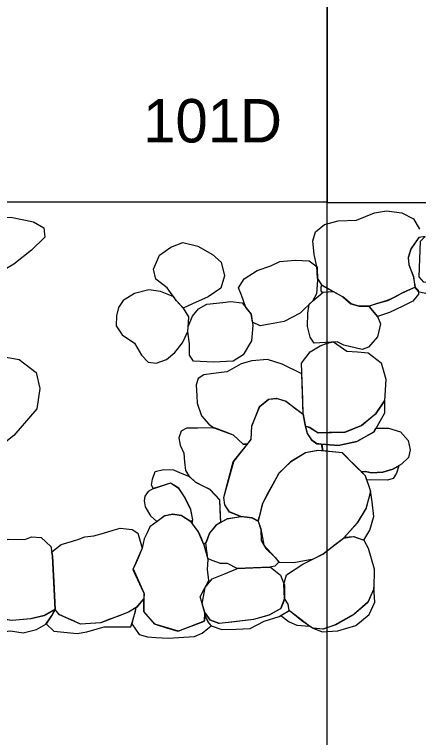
# Model space of a CAD drawing. Extents: x 280 to 390, y 550 to 640.
# Drawn here: x 346.34 to 350.99, y 623.81 to 632.14 of the extents above; entities that cross this region are included whole.
import ezdxf

# ---------------------------------------------------------------- set-up
doc = ezdxf.new("R2010")
doc.units = 0
for name, color, linetype in [('Brick', 7, 'Continuous'), ('Quadrat Numbers', 7, 'Continuous'), ('Quadrats', 7, 'Continuous'), ('Stone', 7, 'Continuous')]:
    doc.layers.add(name, color=color, linetype=linetype)

msp = doc.modelspace()

# ---------------------------------------------------------------- linework, layer by layer
at = {"layer": 'Brick'}
msp.add_lwpolyline([(347.941, 626.6812), (347.8786, 626.6474), (347.839, 626.5936), (347.8319, 626.5412), (347.846, 626.4704), (347.9069, 626.367), (347.9803, 626.3017), (348.064, 626.367), (348.158, 626.3855), (348.261, 626.3702), (348.3686, 626.3037), (348.3915, 626.3222), (348.3715, 626.4355), (348.2956, 626.5881), (348.2347, 626.6801), (348.1349, 626.7431)], close=True, dxfattribs=at)
at = {"layer": 'Quadrats'}
for p, q in [((349.9377, 639.9718), (349.9377, 629.9718)), ((349.9377, 629.9795), (339.9377, 629.9795)), ((359.9377, 629.9718), (349.9377, 629.9718))]:
    msp.add_line(p, q, dxfattribs=at)
msp.add_lwpolyline([(329.9377, 639.9718), (329.9377, 619.9718), (349.9377, 619.9718), (349.9377, 639.9718)], dxfattribs=at)
at = {"layer": 'Stone'}
msp.add_lwpolyline([(350.9921, 629.5692), (350.9017, 629.443), (350.8728, 629.344), (350.8779, 629.2639), (350.9307, 629.1291), (350.9531, 629.0004), (350.7874, 628.9263), (350.6744, 628.8678), (350.6309, 628.847), (350.5021, 628.811), (350.4246, 628.7824), (350.3441, 628.7817), (350.3047, 628.7842), (350.2142, 628.809), (350.1205, 628.8908), (350.0049, 628.9503), (349.8838, 629.0189), (349.8269, 629.1053), (349.8202, 629.2394), (349.7904, 629.3782), (349.775, 629.5368), (349.804, 629.6374), (349.9097, 629.7244), (350.0648, 629.7653), (350.2779, 629.7739), (350.4841, 629.8592), (350.6222, 629.8813), (350.7995, 629.8592), (350.9341, 629.7892), (351.004, 629.6698)], dxfattribs=at)
for points in [[(345.9425, 629.1412), (345.882, 629.2055), (345.8693, 629.3242), (345.8232, 629.4452), (345.7935, 629.5233), (345.8232, 629.6388), (346.0006, 629.7505), (346.1146, 629.8001), (346.2989, 629.807), (346.558, 629.7563), (346.6766, 629.6849), (346.6904, 629.5788), (346.5349, 629.4279), (346.3334, 629.2677), (346.2275, 629.2043), (346.0605, 629.1525)], [(351.0671, 629.5862), (350.9927, 629.574), (350.9006, 629.4391), (350.8733, 629.3351), (350.8797, 629.2593), (350.9312, 629.1263), (350.9491, 628.9986), (350.9872, 628.9536), (351.0716, 628.9331), (351.1784, 628.9458), (351.2979, 628.982), (351.3572, 629), (351.3685, 629.1342), (351.3713, 629.2002), (351.3381, 629.1388), (351.2223, 629.0549), (351.0535, 629.0581), (350.9991, 629.1216), (351.0152, 629.5307)], [(348.2057, 628.8446), (348.0972, 628.9955), (347.9685, 629.0941), (347.9403, 629.2108), (348.0087, 629.3698), (348.1394, 629.4623), (348.2781, 629.5166), (348.4511, 629.4744), (348.6179, 629.3778), (348.7185, 629.2913), (348.7587, 629.1343), (348.7165, 628.9895), (348.5697, 628.8909), (348.3907, 628.8084), (348.2823, 628.7584)], [(349.0042, 628.7694), (348.9516, 628.9099), (348.9202, 628.9937), (348.9827, 629.0988), (349.1321, 629.1944), (349.291, 629.2471), (349.3962, 629.2961), (349.5694, 629.3116), (349.7319, 629.3056), (349.8227, 629.2375), (349.8275, 629.0844), (349.8156, 628.9254), (349.7702, 628.8393), (349.6292, 628.703), (349.4463, 628.6073), (349.2743, 628.5763), (349.1695, 628.5573), (349.0791, 628.5996), (349.0648, 628.6936)], [(349.8842, 629.0192), (349.8666, 629.009), (349.8666, 628.9593), (349.88, 628.9347), (349.8939, 628.946), (350.0103, 628.9511)], [(350.9531, 629.0004), (350.986, 628.9655), (350.9908, 628.9199), (350.9235, 628.8394), (350.8086, 628.7832), (350.6567, 628.709), (350.5197, 628.6622), (350.4266, 628.7741), (350.4233, 628.7818), (350.4611, 628.7993), (350.5372, 628.821), (350.6383, 628.849), (350.7287, 628.8959), (350.8194, 628.9429), (350.8521, 628.9581)], [(348.1728, 628.8903), (348.0207, 628.9512), (347.888, 628.9714), (347.7232, 628.9291), (347.5904, 628.8466), (347.5382, 628.7681), (347.514, 628.6736), (347.51, 628.5569), (347.5804, 628.4522), (347.7211, 628.3577), (347.8016, 628.2168), (347.88, 628.1384), (347.9705, 628.1283), (348.0891, 628.1705), (348.1856, 628.251), (348.2741, 628.3617), (348.3364, 628.4905), (348.3425, 628.5931), (348.3464, 628.6603), (348.2845, 628.7594), (348.2018, 628.8501)], [(349.7702, 628.8393), (349.8929, 628.9459), (350.0114, 628.9505), (350.1208, 628.8906), (350.2106, 628.81), (350.3073, 628.7835), (350.4236, 628.7777), (350.5191, 628.6637), (350.5537, 628.5785), (350.5168, 628.4299), (350.4155, 628.3123), (350.3441, 628.2824), (350.13, 628.3354), (350.0529, 628.3734), (349.9216, 628.3653), (349.7904, 628.3573), (349.7432, 628.4264), (349.7133, 628.5485), (349.7167, 628.7017), (349.734, 628.8044)], [(348.3399, 628.5492), (348.3887, 628.6695), (348.4591, 628.7541), (348.5556, 628.8044), (348.7366, 628.8265), (348.8271, 628.8376), (348.9618, 628.8225), (349.0663, 628.6917), (349.0844, 628.5609), (349.0684, 628.3818), (348.9718, 628.2229), (348.8592, 628.1504), (348.632, 628.1363), (348.4008, 628.1484), (348.3565, 628.2188), (348.3545, 628.3476), (348.3352, 628.488)], [(349.6451, 628.1276), (349.7429, 628.2575), (349.8596, 628.3253), (349.9377, 628.3573), (350.0116, 628.3709), (350.0892, 628.3178), (350.1669, 628.2647), (350.2887, 628.2556), (350.4106, 628.2466), (350.5616, 628.1295), (350.6143, 627.9411), (350.5993, 627.6907), (350.4958, 627.54), (350.3358, 627.41), (350.1438, 627.3309), (350.0535, 627.3291), (349.9631, 627.3272), (349.8337, 627.3245), (349.7411, 627.3837), (349.6909, 627.4018), (349.6617, 627.5372), (349.6583, 627.7038)], [(345.5021, 627.7534), (345.488, 627.8493), (345.618, 628.0088), (345.7566, 628.1122), (345.9658, 628.1753), (346.1121, 628.2194), (346.3942, 628.1677), (346.5883, 628.0189), (346.6336, 627.8348), (346.5958, 627.6003), (346.3337, 627.2951), (346.0691, 627.0858), (345.8574, 627.0455), (345.6936, 627.0783), (345.56, 627.1514), (345.4743, 627.2623), (345.4567, 627.4565), (345.4547, 627.6029)], [(349.6489, 628.0033), (349.423, 628.1163), (349.2517, 628.169), (349.0711, 628.1521), (348.9506, 628.12), (348.8415, 628.0579), (348.7842, 628.0253), (348.6325, 628.007), (348.5179, 627.9932), (348.4556, 627.9505), (348.4312, 627.8752), (348.4387, 627.7509), (348.444, 627.6639), (348.4933, 627.5193), (348.5761, 627.4251), (348.6363, 627.3802), (348.8575, 627.2998), (348.9727, 627.1921), (349.0207, 627.1921), (349.0644, 627.2521), (349.0731, 627.4051), (349.1632, 627.6267), (349.2689, 627.7114), (349.362, 627.7191), (349.4653, 627.6891), (349.6613, 627.539)], [(348.9466, 626.3598), (348.8156, 626.4125), (348.7615, 626.4929), (348.7503, 626.5788), (348.7895, 626.7283), (348.8236, 626.8584), (348.8577, 626.9885), (348.9874, 627.1505), (349.0641, 627.2463), (349.0714, 627.4008), (349.1218, 627.526), (349.162, 627.6258), (349.2655, 627.7109), (349.3514, 627.7221), (349.4672, 627.6885), (349.5643, 627.6138), (349.6613, 627.539), (349.6875, 627.4176), (349.7089, 627.3181), (349.764, 627.2383), (349.82, 627.199), (349.8798, 627.1916), (349.8877, 627.1161), (349.8294, 627.1206), (349.6916, 627.0955), (349.516, 626.9875), (349.3879, 626.8617), (349.2622, 626.6366), (349.1946, 626.5117), (349.1604, 626.3685), (349.1428, 626.3088), (349.0775, 626.3441)], [(350.5993, 627.6909), (350.5993, 627.5513), (350.4751, 627.3328), (350.2812, 627.2236), (350.0704, 627.1765), (349.8713, 627.1926), (349.8171, 627.2011), (349.7648, 627.2377), (349.7079, 627.3229), (349.6901, 627.4056), (349.7429, 627.3825), (349.8371, 627.3246), (350.1451, 627.3315), (350.3362, 627.4104), (350.5026, 627.5499)], [(349.0207, 627.1921), (348.9727, 627.1921), (348.8623, 627.2981), (348.7521, 627.3392), (348.642, 627.3803), (348.4515, 627.3784), (348.319, 627.3771), (348.2593, 627.3429), (348.2331, 627.2663), (348.248, 627.1822), (348.2891, 627.0888), (348.2985, 626.9898), (348.3078, 626.8908), (348.3515, 626.8209), (348.4225, 626.756), (348.5863, 626.6765), (348.701, 626.5505), (348.712, 626.29), (348.7894, 626.3347), (348.9436, 626.361), (348.8166, 626.4121), (348.7613, 626.4945), (348.7505, 626.5797), (348.8632, 626.9954)], [(350.5005, 627.3776), (350.6435, 627.3776), (350.7824, 627.3361), (350.8702, 627.2351), (350.8951, 627.1294), (350.8773, 627.0403), (350.7954, 626.9619), (350.6945, 626.9037), (350.5794, 626.8704), (350.45, 626.8645), (350.3812, 626.8776), (350.3333, 626.8748), (350.1104, 627.0934), (349.8891, 627.116), (349.8757, 627.1921), (350.0655, 627.1769), (350.2822, 627.2242), (350.4771, 627.3364)], [(350.1292, 626.1123), (350.2869, 626.2866), (350.3882, 626.4531), (350.4402, 626.6481), (350.3804, 626.8276), (350.2479, 626.9603), (350.1153, 627.0929), (349.8346, 627.1215), (349.6916, 627.0955), (349.5174, 626.9889), (349.3797, 626.8536), (349.3121, 626.7288), (349.2445, 626.6039), (349.1896, 626.5024), (349.1469, 626.3066), (349.1745, 626.2182), (349.2121, 626.0311), (349.3409, 625.8862), (349.383, 625.8359), (349.5564, 625.8288), (349.7808, 625.8739), (349.8931, 625.9311)], [(350.7643, 626.9439), (350.7358, 626.8596), (350.7005, 626.798), (350.6331, 626.7796), (350.4402, 626.781), (350.3961, 626.7807), (350.3806, 626.827), (350.3325, 626.8756), (350.3821, 626.8774), (350.4508, 626.8645), (350.5796, 626.8705), (350.6965, 626.9048)], [(347.94, 626.6808), (347.9168, 626.7224), (347.9286, 626.7903), (347.9611, 626.8789), (348.0541, 626.9026), (348.1692, 626.8967), (348.2474, 626.8642), (348.3541, 626.8199), (348.4187, 626.7578), (348.5161, 626.7106), (348.5879, 626.6757), (348.6534, 626.6057), (348.7008, 626.5549), (348.7051, 626.4388), (348.708, 626.3576), (348.711, 626.2894), (348.6624, 626.2599), (348.5868, 626.1671), (348.5456, 626.0606), (348.5207, 626.039), (348.4954, 626.0978), (348.462, 626.1754), (348.4295, 626.2242), (348.3863, 626.2815), (348.3917, 626.3211), (348.3706, 626.4405), (348.3042, 626.5751), (348.2312, 626.6854), (348.1363, 626.7435)], [(350.3601, 626.0861), (350.4298, 626.2033), (350.4766, 626.362), (350.4584, 626.5285), (350.4371, 626.6575), (350.389, 626.456), (350.2903, 626.2923), (350.1373, 626.1213), (350.2469, 626.1306)], [(347.83, 625.4175), (347.83, 625.263), (347.8941, 625.1911), (347.9581, 625.1192), (348.0902, 625.079), (348.2222, 625.0387), (348.4064, 625.109), (348.526, 625.1547), (348.5305, 625.2552), (348.4965, 625.3734), (348.4784, 625.4362), (348.5285, 625.5296), (348.5786, 625.6229), (348.5625, 625.7499), (348.5685, 625.864), (348.5245, 626.0302), (348.4564, 626.1884), (348.3704, 626.3026), (348.2603, 626.3707), (348.1642, 626.3867), (348.0702, 626.3687), (347.9841, 626.3046), (347.8981, 626.2405), (347.866, 626.1724), (347.834, 626.1043), (347.8106, 625.9946), (347.7079, 625.757), (347.8274, 625.4792)], [(348.5654, 625.8757), (348.5425, 626.0523), (348.5845, 626.1644), (348.6646, 626.2625), (348.7927, 626.3366), (348.9528, 626.3607), (349.0729, 626.3467), (349.1469, 626.3066), (349.1769, 626.2105), (349.1809, 626.0843), (349.235, 625.9922), (349.337, 625.89), (349.3871, 625.84), (349.337, 625.79), (349.2791, 625.7755), (348.9025, 625.7608), (348.7927, 625.82), (348.7126, 625.818), (348.6165, 625.852)], [(346.7698, 625.9541), (346.8792, 626.036), (347.0079, 626.0778), (347.0795, 626.1011), (347.1511, 626.1244), (347.2524, 626.1374), (347.3634, 626.1696), (347.4744, 626.2018), (347.5582, 626.2261), (347.6948, 626.2098), (347.7608, 626.168), (347.7945, 626.0505), (347.8108, 625.994), (347.7752, 625.912), (347.7397, 625.8301), (347.7041, 625.7482), (347.7559, 625.6352), (347.7993, 625.5406), (347.8323, 625.4686), (347.8299, 625.4163), (347.7479, 625.3148), (347.653, 625.2569), (347.5243, 625.2086), (347.427, 625.1721), (347.3297, 625.1356), (347.2154, 625.1281), (347.1012, 625.1207), (347.0192, 625.1571), (346.9372, 625.1935), (346.8552, 625.23), (346.8081, 625.2908), (346.7777, 625.9037)], [(345.9497, 625.9046), (346.0846, 626.0344), (346.268, 626.0988), (346.4578, 626.0955), (346.5366, 626.1277), (346.6492, 626.1181), (346.7602, 626.0151), (346.7779, 625.9024), (346.7924, 625.6094), (346.8082, 625.2886), (346.6814, 625.215), (346.5318, 625.1829), (346.3098, 625.1635), (346.0617, 625.197), (345.9689, 625.2843), (346.0083, 625.4562), (345.9435, 625.5879), (345.9229, 625.704)], [(349.4425, 625.5799), (349.4728, 625.6882), (349.658, 625.8129), (349.8877, 625.9269), (350.0354, 626.0409), (350.1276, 626.112), (350.2437, 626.1318), (350.3595, 626.0873), (350.4129, 625.9964), (350.4805, 625.7577), (350.477, 625.5278), (350.4075, 625.3711), (350.2437, 625.2285), (350.039, 625.1127), (349.8912, 625.0611), (349.7702, 625.0736), (349.6491, 625.1591), (349.5011, 625.2779), (349.4911, 625.3513), (349.447, 625.4171)], [(348.5023, 625.3532), (348.5345, 625.5407), (348.6165, 625.6437), (348.7486, 625.6978), (348.9074, 625.7628), (349.1729, 625.7719), (349.2888, 625.7759), (349.4031, 625.6858), (349.4471, 625.5676), (349.4471, 625.4034), (349.4071, 625.2993), (349.273, 625.2232), (349.0909, 625.1731), (348.8427, 625.1451), (348.6929, 625.1281), (348.5925, 625.1671), (348.5281, 625.2636)], [(349.7776, 625.0728), (349.8823, 625.0326), (350.0603, 625.0433), (350.2704, 625.1056), (350.4235, 625.2303), (350.4876, 625.3746), (350.4773, 625.5476), (350.4764, 625.5265), (350.4078, 625.3717), (350.2495, 625.2336), (350.0252, 625.1079), (349.8923, 625.0615)], [(347.69, 625.1242), (347.732, 625.0629), (347.7739, 625.0017), (347.87, 624.9728), (347.9681, 624.9668), (348.1119, 624.958), (348.2883, 624.9688), (348.4123, 624.9764), (348.5025, 625.0149), (348.5665, 625.069), (348.6034, 625.1001), (348.5723, 625.137), (348.5294, 625.2316), (348.5265, 625.1653), (348.5235, 625.1537), (348.2265, 625.0403), (347.9572, 625.1203), (347.83, 625.2652), (347.83, 625.4174), (347.7384, 625.3091)], [(348.6034, 625.1001), (348.7266, 625.0569), (348.8907, 625.0629), (349.0548, 625.069), (349.215, 625.1531), (349.3871, 625.2091), (349.5011, 625.2772), (349.4911, 625.3513), (349.4471, 625.4174), (349.4036, 625.2973), (349.2688, 625.222), (349.0902, 625.173), (348.6997, 625.1289), (348.5952, 625.166), (348.5296, 625.2584), (348.5291, 625.2231), (348.577, 625.1314)], [(345.9666, 625.0364), (346.0267, 625.0074), (346.1763, 625.0283), (346.295, 625.0449), (346.4401, 625.0203), (346.5929, 625.0605), (346.7007, 625.1185), (346.7715, 625.2215), (346.808, 625.2925), (346.6814, 625.2215), (346.5242, 625.1822), (346.3146, 625.164), (346.0592, 625.1994)], [(346.7047, 625.1243), (346.7924, 625.0396), (346.9098, 625.0283), (347.0612, 625.0138), (347.1736, 625.0315), (347.2926, 625.067), (347.3745, 625.0913), (347.5404, 625.0911), (347.6803, 625.0909), (347.7061, 625.1796), (347.7318, 625.2683), (347.7409, 625.3106), (347.6541, 625.2576), (347.3343, 625.1373), (347.0999, 625.1212), (346.8593, 625.2281), (346.8081, 625.2908), (346.7738, 625.226)], [(349.4079, 625.2216), (349.5031, 625.1484), (349.5886, 625.1092), (349.7363, 625.0975), (349.5051, 625.2747)]]:
    msp.add_lwpolyline(points, close=True, dxfattribs=at)

# ---------------------------------------------------------------- texts
at = {"layer": 'Quadrat Numbers'}
msp.add_text('101D', height=0.5, dxfattribs=at).set_placement((347.8211, 630.6685))

doc.saveas('drawing.dxf')
